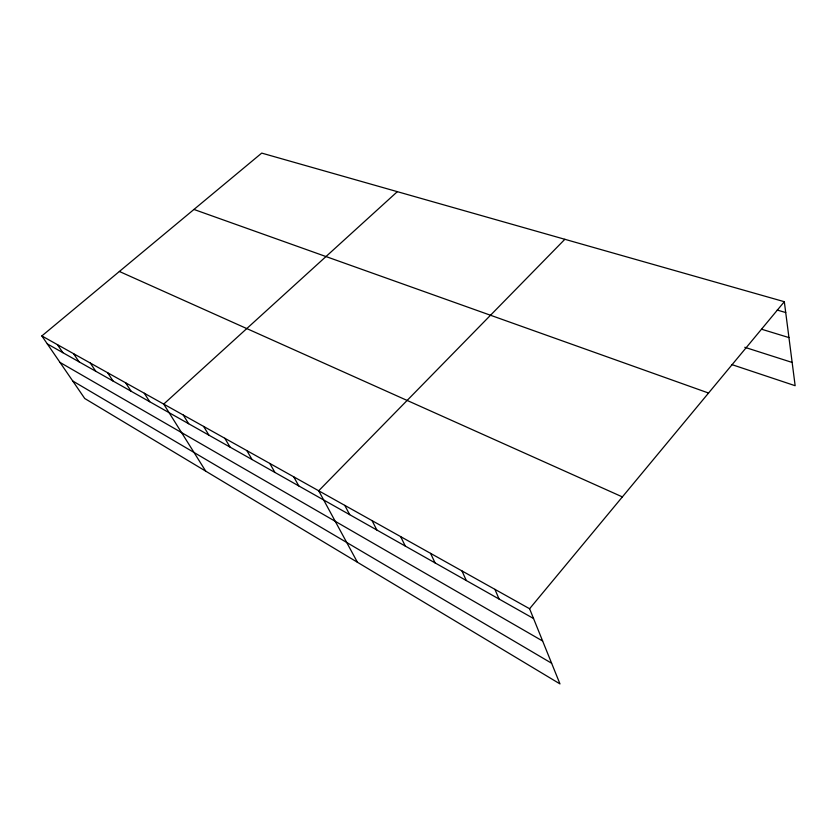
<?xml version="1.0" encoding="UTF-8"?>
<svg xmlns="http://www.w3.org/2000/svg" width="837" height="837" viewBox="0 0 837 837"><rect width="100%" height="100%" fill="white"/><g stroke="black" fill="none" stroke-linecap="round" stroke-linejoin="round"><path stroke-width="1.26" d="M529.591 608.74L784.321 301.707L261.719 153.098L41.85 335.94L84.736 398.496L559.974 683.902L529.591 608.74L41.85 335.94M564.86 239.298L318.698 490.785L357.42 562.255M397.345 191.663L163.717 404.104L205.735 471.168M777.228 310.067L785.723 312.536M761.743 329.276L788.946 337.583M744.784 347.292L792.147 362.442M731.904 364.618L795.15 385.711L784.321 301.707M193.954 209.449L708.552 393.034M119.367 271.47L622.372 496.906M47.301 343.892L533.546 618.512M60.002 362.421L542.638 641.027M72.725 380.981L551.614 663.239M57.439 344.656L62.89 352.701M73.572 353.685L79.034 361.814M90.302 363.038L95.742 371.251M107.638 372.737L113.079 381.044M125.634 382.791L131.053 391.193M144.309 393.244L149.708 401.729M183.293 415.047L188.639 423.721M203.642 426.431L208.947 435.188M224.808 438.264L230.07 447.115M246.842 450.588L252.042 459.523M269.786 463.426L274.934 472.455M293.724 476.818L298.799 485.931M344.792 505.381L349.688 514.671M372.078 520.645L376.859 530.02M400.641 536.611L405.296 546.08M430.563 553.351L435.073 562.903M461.951 570.907L466.303 580.543M494.918 589.353L499.082 599.051"/></g></svg>
